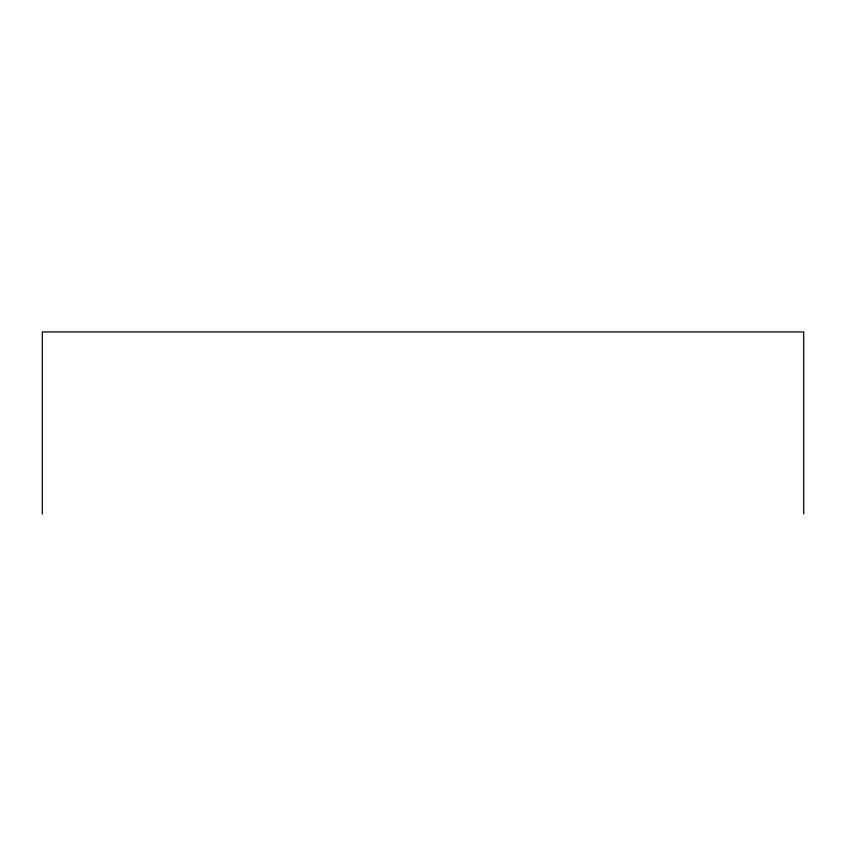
<?xml version="1.0" encoding="UTF-8"?>
<svg xmlns="http://www.w3.org/2000/svg" width="846" height="846" viewBox="0 0 846 846"><rect width="100%" height="100%" fill="white"/><g stroke="black" fill="none" stroke-linecap="round" stroke-linejoin="round"><path stroke-width="1.27" d="M803.7 514.051L803.7 331.949L42.3 331.949L42.3 514.051"/></g></svg>
